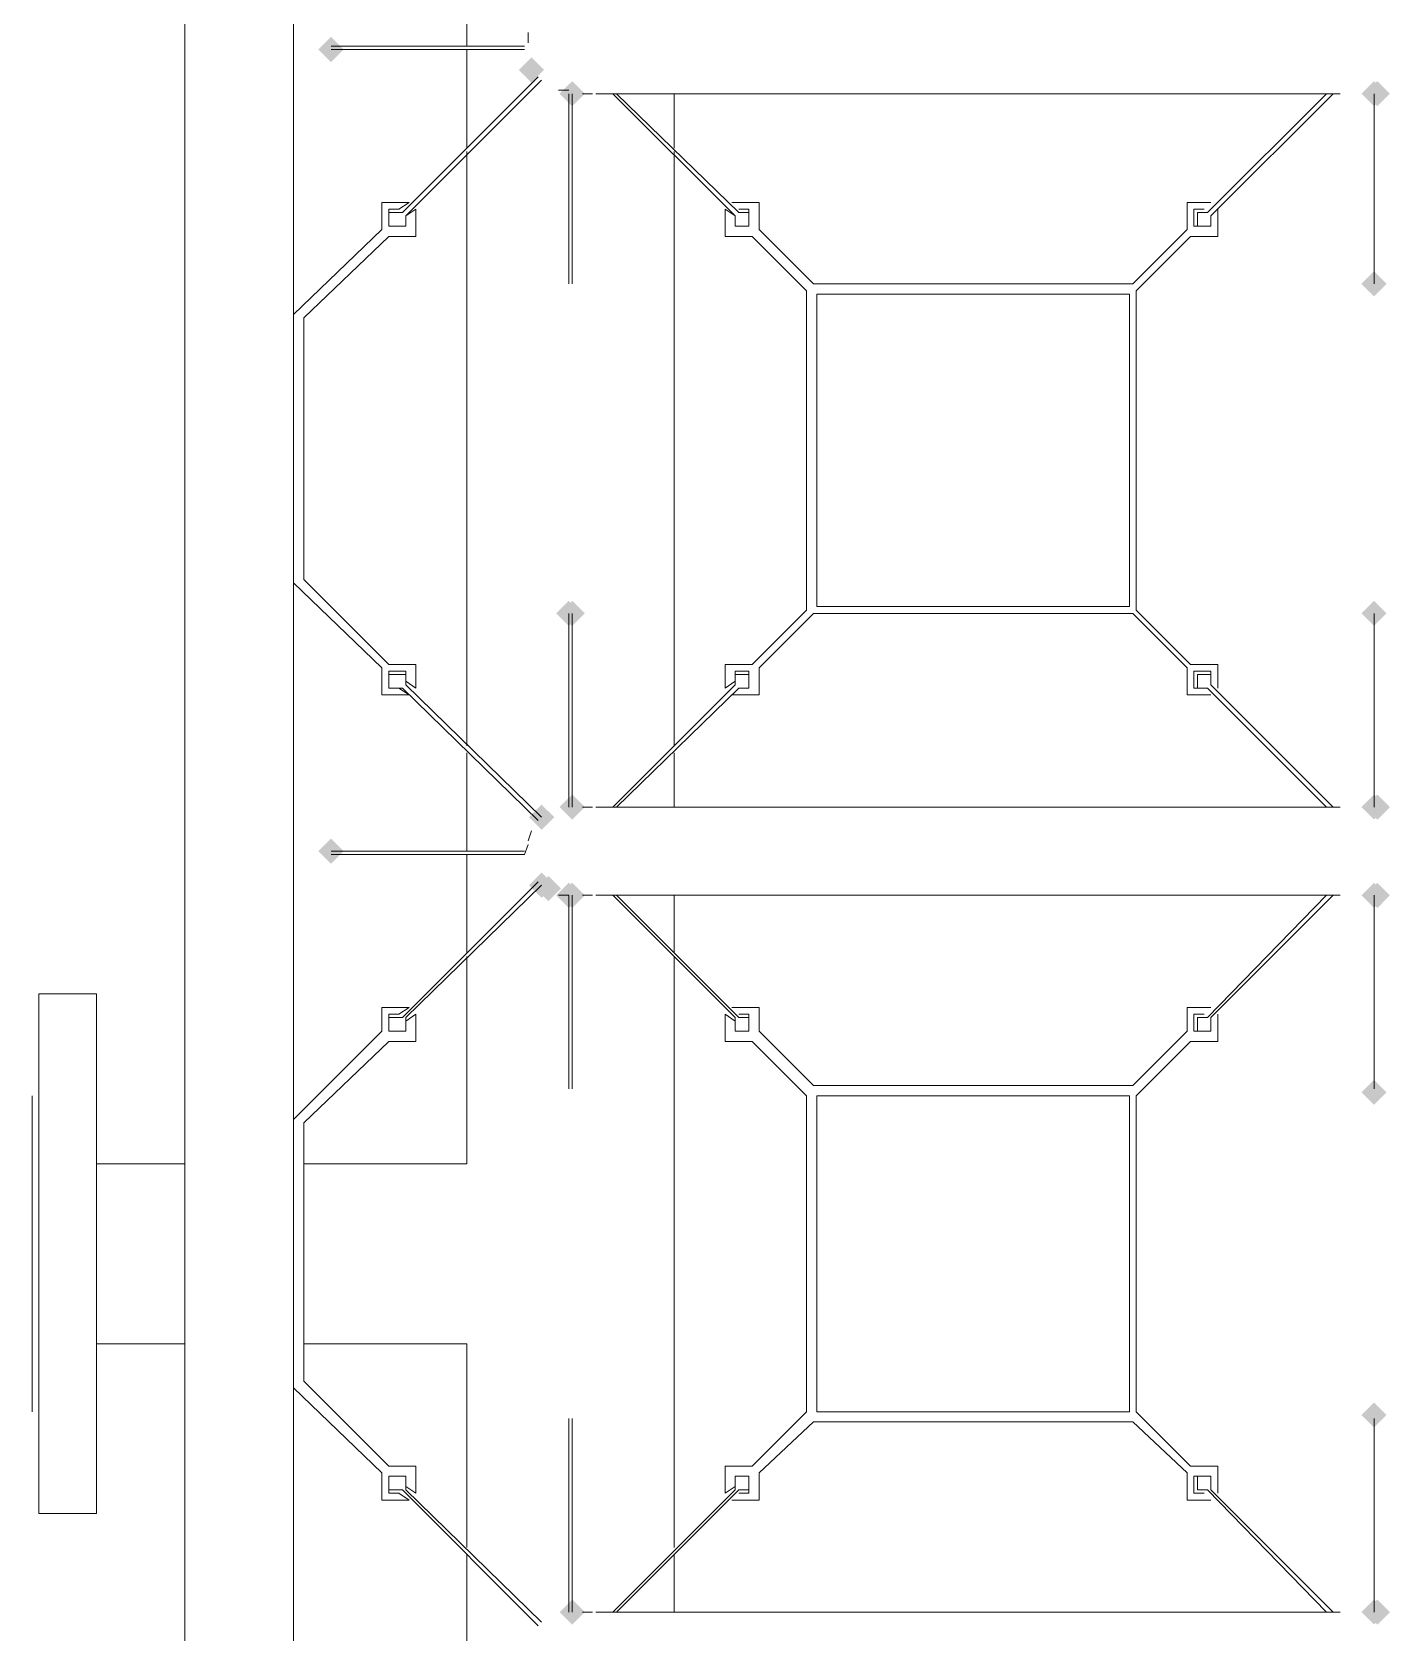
# Model space of a CAD drawing. Header units: millimetres. Extents: x -4415 to 173792, y -78716 to 47289.
# Drawn here: x 45826 to 46255, y -4842 to -4336 of the extents above; entities that cross this region are included whole.
import ezdxf

# ---------------------------------------------------------------- set-up
doc = ezdxf.new("R2010")
doc.units = ezdxf.units.MM

msp = doc.modelspace()

# ---------------------------------------------------------------- hatches: boundary and pattern name
h = msp.add_hatch(color=0)
h.dxf.hatch_style = 2
h.paths.add_polyline_path([(45919.98, -4345.28), (45916.01, -4341.3), (45919.98, -4337.33), (45923.95, -4341.3)])
h = msp.add_hatch(color=0)
h.dxf.hatch_style = 2
h.paths.add_polyline_path([(45983.31, -4351.72), (45979.34, -4347.74), (45983.31, -4343.77), (45987.29, -4347.74)])
h = msp.add_hatch(color=0)
h.dxf.hatch_style = 2
h.paths.add_polyline_path([(45996.2, -4359.23), (45992.22, -4355.26), (45996.2, -4351.29), (46000.17, -4355.26)])
h = msp.add_hatch(color=0)
h.dxf.hatch_style = 2
h.paths.add_polyline_path([(46249.54, -4359.23), (46245.57, -4355.26), (46249.54, -4351.29), (46253.51, -4355.26)])
h = msp.add_hatch(color=0)
h.dxf.hatch_style = 2
h.paths.add_polyline_path([(46250.62, -4359.23), (46246.64, -4355.26), (46250.62, -4351.29), (46254.59, -4355.26)])
h = msp.add_hatch(color=0)
h.dxf.hatch_style = 2
h.paths.add_polyline_path([(46249.54, -4419.35), (46245.57, -4415.37), (46249.54, -4411.4), (46253.51, -4415.37)])
h = msp.add_hatch(color=0)
h.dxf.hatch_style = 2
h.paths.add_polyline_path([(45995.12, -4523.48), (45991.15, -4519.5), (45995.12, -4515.53), (45999.09, -4519.5)])
h = msp.add_hatch(color=0)
h.dxf.hatch_style = 2
h.paths.add_polyline_path([(45996.2, -4523.48), (45992.22, -4519.5), (45996.2, -4515.53), (46000.17, -4519.5)])
h = msp.add_hatch(color=0)
h.dxf.hatch_style = 2
h.paths.add_polyline_path([(46249.54, -4523.48), (46245.57, -4519.5), (46249.54, -4515.53), (46253.51, -4519.5)])
h = msp.add_hatch(color=0)
h.dxf.hatch_style = 2
h.paths.add_polyline_path([(46249.54, -4523.48), (46245.57, -4519.5), (46249.54, -4515.53), (46253.51, -4519.5)])
h = msp.add_hatch(color=0)
h.dxf.hatch_style = 2
h.paths.add_polyline_path([(46249.54, -4523.48), (46245.57, -4519.5), (46249.54, -4515.53), (46253.51, -4519.5)])
h = msp.add_hatch(color=0)
h.dxf.hatch_style = 2
h.paths.add_polyline_path([(45996.2, -4584.67), (45992.22, -4580.69), (45996.2, -4576.72), (46000.17, -4580.69)])
h = msp.add_hatch(color=0)
h.dxf.hatch_style = 2
h.paths.add_polyline_path([(46249.54, -4584.67), (46245.57, -4580.69), (46249.54, -4576.72), (46253.51, -4580.69)])
h = msp.add_hatch(color=0)
h.dxf.hatch_style = 2
h.paths.add_polyline_path([(46250.62, -4584.67), (46246.64, -4580.69), (46250.62, -4576.72), (46254.59, -4580.69)])
h = msp.add_hatch(color=0)
h.dxf.hatch_style = 2
h.paths.add_polyline_path([(45986.53, -4587.89), (45982.56, -4583.91), (45986.53, -4579.94), (45990.51, -4583.91)])
h = msp.add_hatch(color=0)
h.dxf.hatch_style = 2
h.paths.add_polyline_path([(45919.98, -4598.62), (45916.01, -4594.65), (45919.98, -4590.68), (45923.95, -4594.65)])
h = msp.add_hatch(color=0)
h.dxf.hatch_style = 2
h.paths.add_polyline_path([(45919.98, -4598.62), (45916.01, -4594.65), (45919.98, -4590.68), (45923.95, -4594.65)])
h = msp.add_hatch(color=0)
h.dxf.hatch_style = 2
h.paths.add_polyline_path([(45986.53, -4609.36), (45982.56, -4605.38), (45986.53, -4601.41), (45990.51, -4605.38)])
h = msp.add_hatch(color=0)
h.dxf.hatch_style = 2
h.paths.add_polyline_path([(45988.68, -4610.43), (45984.71, -4606.46), (45988.68, -4602.49), (45992.65, -4606.46)])
h = msp.add_hatch(color=0)
h.dxf.hatch_style = 2
h.paths.add_polyline_path([(45995.12, -4612.58), (45991.15, -4608.6), (45995.12, -4604.63), (45999.09, -4608.6)])
h = msp.add_hatch(color=0)
h.dxf.hatch_style = 2
h.paths.add_polyline_path([(45996.2, -4612.58), (45992.22, -4608.6), (45996.2, -4604.63), (46000.17, -4608.6)])
h = msp.add_hatch(color=0)
h.dxf.hatch_style = 2
h.paths.add_polyline_path([(46249.54, -4612.58), (46245.57, -4608.6), (46249.54, -4604.63), (46253.51, -4608.6)])
h = msp.add_hatch(color=0)
h.dxf.hatch_style = 2
h.paths.add_polyline_path([(46250.62, -4612.58), (46246.64, -4608.6), (46250.62, -4604.63), (46254.59, -4608.6)])
h = msp.add_hatch(color=0)
h.dxf.hatch_style = 2
h.paths.add_polyline_path([(46249.54, -4674.84), (46245.57, -4670.87), (46249.54, -4666.89), (46253.51, -4670.87)])
h = msp.add_hatch(color=0)
h.dxf.hatch_style = 2
h.paths.add_polyline_path([(46249.54, -4776.82), (46245.57, -4772.85), (46249.54, -4768.88), (46253.51, -4772.85)])
h = msp.add_hatch(color=0)
h.dxf.hatch_style = 2
h.paths.add_polyline_path([(45996.2, -4839.08), (45992.22, -4835.11), (45996.2, -4831.14), (46000.17, -4835.11)])
h = msp.add_hatch(color=0)
h.dxf.hatch_style = 2
h.paths.add_polyline_path([(46249.54, -4839.08), (46245.57, -4835.11), (46249.54, -4831.14), (46253.51, -4835.11)])
h = msp.add_hatch(color=0)
h.dxf.hatch_style = 2
h.paths.add_polyline_path([(46250.62, -4839.08), (46246.64, -4835.11), (46250.62, -4831.14), (46254.59, -4835.11)])

# ---------------------------------------------------------------- linework, layer by layer
at = {"color": 0, "lineweight": 0}
for points in [[(45873.82, -5479.21), (45873.82, -3964.51)], [(45908.17, -5479.21), (45908.17, -3964.51)], [(45962.92, -4340.23), (45962.92, -4309.1)], [(45919.98, -4340.23), (45981.17, -4340.23)], [(45982.24, -4339.16), (45982.24, -4335.94)], [(45981.17, -4341.3), (45919.98, -4341.3)], [(45962.92, -4372.43), (45962.92, -4341.3)], [(45942.52, -4392.83), (45985.46, -4349.89)], [(45986.53, -4350.96), (45943.59, -4393.9)], [(45995.12, -4354.19), (45991.9, -4354.19)], [(45995.12, -4415.37), (45995.12, -4355.26)], [(45996.2, -4355.26), (45996.2, -4415.37)], [(46002.64, -4355.26), (45999.42, -4355.26)], [(46006.93, -4355.26), (46003.71, -4355.26)], [(46010.15, -4355.26), (46006.93, -4355.26)], [(46047.72, -4393.9), (46009.08, -4355.26)], [(46013.37, -4355.26), (46010.15, -4355.26)], [(46010.15, -4355.26), (46048.8, -4392.83)], [(46016.59, -4355.26), (46013.37, -4355.26)], [(46020.89, -4355.26), (46016.59, -4355.26)], [(46024.11, -4355.26), (46020.89, -4355.26)], [(46029.47, -4355.26), (46024.11, -4355.26)], [(46028.4, -4355.26), (46028.4, -4372.43)], [(46033.77, -4355.26), (46029.47, -4355.26)], [(46039.14, -4355.26), (46033.77, -4355.26)], [(46044.5, -4355.26), (46039.14, -4355.26)], [(46049.87, -4355.26), (46044.5, -4355.26)], [(46055.24, -4355.26), (46049.87, -4355.26)], [(46061.68, -4355.26), (46055.24, -4355.26)], [(46067.05, -4355.26), (46061.68, -4355.26)], [(46073.49, -4355.26), (46067.05, -4355.26)], [(46079.93, -4355.26), (46073.49, -4355.26)], [(46086.37, -4355.26), (46079.93, -4355.26)], [(46092.81, -4355.26), (46086.37, -4355.26)], [(46099.25, -4355.26), (46092.81, -4355.26)], [(46105.69, -4355.26), (46099.25, -4355.26)], [(46113.21, -4355.26), (46105.69, -4355.26)], [(46118.57, -4355.26), (46113.21, -4355.26)], [(46126.09, -4355.26), (46118.57, -4355.26)], [(46132.53, -4355.26), (46126.09, -4355.26)], [(46138.97, -4355.26), (46132.53, -4355.26)], [(46146.49, -4355.26), (46138.97, -4355.26)], [(46152.93, -4355.26), (46146.49, -4355.26)], [(46159.37, -4355.26), (46152.93, -4355.26)], [(46165.81, -4355.26), (46159.37, -4355.26)], [(46172.25, -4355.26), (46165.81, -4355.26)], [(46177.62, -4355.26), (46172.25, -4355.26)], [(46184.06, -4355.26), (46177.62, -4355.26)], [(46190.5, -4355.26), (46184.06, -4355.26)], [(46195.87, -4355.26), (46190.5, -4355.26)], [(46201.23, -4355.26), (46195.87, -4355.26)], [(46196.94, -4392.83), (46234.51, -4355.26)], [(46236.66, -4355.26), (46198.01, -4393.9)], [(46205.53, -4355.26), (46201.23, -4355.26)], [(46210.9, -4355.26), (46205.53, -4355.26)], [(46216.26, -4355.26), (46210.9, -4355.26)], [(46220.56, -4355.26), (46216.26, -4355.26)], [(46224.85, -4355.26), (46220.56, -4355.26)], [(46228.07, -4355.26), (46224.85, -4355.26)], [(46232.37, -4355.26), (46228.07, -4355.26)], [(46235.59, -4355.26), (46232.37, -4355.26)], [(46238.81, -4355.26), (46235.59, -4355.26)], [(46249.54, -4415.37), (46249.54, -4355.26)], [(46249.54, -4355.26), (46249.54, -4415.37)], [(45962.92, -4561.37), (45962.92, -4373.51)], [(46028.4, -4373.51), (46028.4, -4561.37)], [(45944.67, -4389.61), (45936.08, -4389.61)], [(45936.08, -4389.61), (45936.08, -4398.2)], [(45941.45, -4391.76), (45944.67, -4389.61)], [(46046.65, -4389.61), (46055.24, -4389.61)], [(46055.24, -4389.61), (46055.24, -4398.2)], [(46190.5, -4389.61), (46198.01, -4389.61)], [(46190.5, -4398.2), (46190.5, -4389.61)], [(45938.23, -4397.13), (45938.23, -4391.76)], [(45938.23, -4391.76), (45941.45, -4391.76)], [(45938.23, -4392.83), (45942.52, -4392.83)], [(45938.23, -4397.13), (45938.23, -4392.83)], [(45946.82, -4391.76), (45943.59, -4393.9)], [(45943.59, -4393.9), (45943.59, -4397.13)], [(45943.59, -4393.9), (45943.59, -4397.13)], [(45946.82, -4400.35), (45946.82, -4391.76)], [(46044.5, -4391.76), (46047.72, -4393.9)], [(46044.5, -4400.35), (46044.5, -4391.76)], [(46047.72, -4393.9), (46047.72, -4397.13)], [(46047.72, -4397.13), (46047.72, -4393.9)], [(46052.02, -4391.76), (46048.8, -4391.76)], [(46048.8, -4392.83), (46052.02, -4392.83)], [(46052.02, -4397.13), (46052.02, -4391.76)], [(46052.02, -4392.83), (46052.02, -4397.13)], [(46192.65, -4391.76), (46192.65, -4397.13)], [(46195.87, -4391.76), (46192.65, -4391.76)], [(46193.72, -4392.83), (46196.94, -4392.83)], [(46193.72, -4397.13), (46193.72, -4392.83)], [(46198.01, -4397.13), (46198.01, -4393.9)], [(46198.01, -4393.9), (46198.01, -4397.13)], [(46200.16, -4391.76), (46200.16, -4400.35)], [(45936.08, -4398.2), (45908.17, -4425.04)], [(45911.39, -4426.11), (45938.23, -4400.35)], [(45943.59, -4397.13), (45938.23, -4397.13)], [(45943.59, -4397.13), (45938.23, -4397.13)], [(45938.23, -4400.35), (45946.82, -4400.35)], [(46053.09, -4400.35), (46044.5, -4400.35)], [(46047.72, -4397.13), (46052.02, -4397.13)], [(46052.02, -4397.13), (46047.72, -4397.13)], [(46070.27, -4417.52), (46053.09, -4400.35)], [(46055.24, -4398.2), (46072.41, -4415.37)], [(46173.32, -4415.37), (46190.5, -4398.2)], [(46191.57, -4400.35), (46174.4, -4417.52)], [(46200.16, -4400.35), (46191.57, -4400.35)], [(46192.65, -4397.13), (46198.01, -4397.13)], [(46198.01, -4397.13), (46193.72, -4397.13)], [(46072.41, -4415.37), (46173.32, -4415.37)], [(46070.27, -4518.43), (46070.27, -4417.52)], [(46073.49, -4517.36), (46073.49, -4418.6)], [(46073.49, -4418.6), (46172.25, -4418.6)], [(46172.25, -4418.6), (46172.25, -4517.36)], [(46174.4, -4417.52), (46174.4, -4518.43)], [(45908.17, -4425.04), (45908.17, -4509.84)], [(45911.39, -4508.77), (45911.39, -4426.11)], [(45908.17, -4509.84), (45936.08, -4536.68)], [(45938.23, -4535.61), (45911.39, -4508.77)], [(46172.25, -4517.36), (46073.49, -4517.36)], [(45995.12, -4580.69), (45995.12, -4519.5)], [(45996.2, -4519.5), (45996.2, -4580.69)], [(46053.09, -4535.61), (46070.27, -4518.43)], [(46072.41, -4519.5), (46055.24, -4536.68)], [(46173.32, -4519.5), (46072.41, -4519.5)], [(46190.5, -4536.68), (46173.32, -4519.5)], [(46174.4, -4518.43), (46191.57, -4535.61)], [(46249.54, -4519.5), (46249.54, -4580.69)], [(46249.54, -4580.69), (46249.54, -4519.5)], [(45936.08, -4536.68), (45936.08, -4545.27)], [(45946.82, -4535.61), (45938.23, -4535.61)], [(45938.23, -4543.12), (45938.23, -4537.75)], [(45938.23, -4537.75), (45943.59, -4537.75)], [(45943.59, -4537.75), (45943.59, -4540.97)], [(45946.82, -4543.12), (45946.82, -4535.61)], [(46044.5, -4535.61), (46053.09, -4535.61)], [(46044.5, -4543.12), (46044.5, -4535.61)], [(46047.72, -4537.75), (46047.72, -4540.97)], [(46052.02, -4537.75), (46047.72, -4537.75)], [(46052.02, -4543.12), (46052.02, -4537.75)], [(46055.24, -4536.68), (46055.24, -4545.27)], [(46190.5, -4545.27), (46190.5, -4536.68)], [(46191.57, -4535.61), (46200.16, -4535.61)], [(46192.65, -4537.75), (46192.65, -4543.12)], [(46198.01, -4537.75), (46192.65, -4537.75)], [(46198.01, -4540.97), (46198.01, -4537.75)], [(46200.16, -4535.61), (46200.16, -4543.12)], [(45938.23, -4538.83), (45943.59, -4538.83)], [(45938.23, -4543.12), (45938.23, -4538.83)], [(45941.45, -4543.12), (45938.23, -4543.12)], [(45942.52, -4543.12), (45938.23, -4543.12)], [(45944.67, -4545.27), (45941.45, -4543.12)], [(45985.46, -4584.99), (45942.52, -4543.12)], [(45943.59, -4538.83), (45943.59, -4542.05)], [(45943.59, -4540.97), (45946.82, -4543.12)], [(45943.59, -4542.05), (45986.53, -4583.91)], [(46009.08, -4580.69), (46047.72, -4542.05)], [(46048.8, -4543.12), (46010.15, -4580.69)], [(46047.72, -4540.97), (46044.5, -4543.12)], [(46047.72, -4538.83), (46052.02, -4538.83)], [(46047.72, -4542.05), (46047.72, -4538.83)], [(46048.8, -4543.12), (46052.02, -4543.12)], [(46052.02, -4543.12), (46048.8, -4543.12)], [(46052.02, -4538.83), (46052.02, -4543.12)], [(46192.65, -4543.12), (46195.87, -4543.12)], [(46193.72, -4538.83), (46198.01, -4538.83)], [(46193.72, -4543.12), (46193.72, -4538.83)], [(46196.94, -4543.12), (46193.72, -4543.12)], [(46234.51, -4580.69), (46196.94, -4543.12)], [(46198.01, -4538.83), (46198.01, -4542.05)], [(46198.01, -4542.05), (46236.66, -4580.69)], [(45936.08, -4545.27), (45944.67, -4545.27)], [(46055.24, -4545.27), (46046.65, -4545.27)], [(46198.01, -4545.27), (46190.5, -4545.27)], [(45962.92, -4594.65), (45962.92, -4563.52)], [(46028.4, -4563.52), (46028.4, -4580.69)], [(45999.42, -4580.69), (46002.64, -4580.69)], [(46003.71, -4580.69), (46006.93, -4580.69)], [(46006.93, -4580.69), (46010.15, -4580.69)], [(46010.15, -4580.69), (46013.37, -4580.69)], [(46013.37, -4580.69), (46016.59, -4580.69)], [(46016.59, -4580.69), (46020.89, -4580.69)], [(46020.89, -4580.69), (46024.11, -4580.69)], [(46024.11, -4580.69), (46029.47, -4580.69)], [(46029.47, -4580.69), (46033.77, -4580.69)], [(46033.77, -4580.69), (46039.14, -4580.69)], [(46039.14, -4580.69), (46044.5, -4580.69)], [(46044.5, -4580.69), (46049.87, -4580.69)], [(46049.87, -4580.69), (46055.24, -4580.69)], [(46055.24, -4580.69), (46061.68, -4580.69)], [(46061.68, -4580.69), (46067.05, -4580.69)], [(46067.05, -4580.69), (46073.49, -4580.69)], [(46073.49, -4580.69), (46079.93, -4580.69)], [(46079.93, -4580.69), (46086.37, -4580.69)], [(46086.37, -4580.69), (46092.81, -4580.69)], [(46092.81, -4580.69), (46099.25, -4580.69)], [(46099.25, -4580.69), (46105.69, -4580.69)], [(46105.69, -4580.69), (46113.21, -4580.69)], [(46113.21, -4580.69), (46118.57, -4580.69)], [(46118.57, -4580.69), (46126.09, -4580.69)], [(46126.09, -4580.69), (46132.53, -4580.69)], [(46132.53, -4580.69), (46138.97, -4580.69)], [(46138.97, -4580.69), (46146.49, -4580.69)], [(46146.49, -4580.69), (46152.93, -4580.69)], [(46152.93, -4580.69), (46159.37, -4580.69)], [(46159.37, -4580.69), (46165.81, -4580.69)], [(46165.81, -4580.69), (46172.25, -4580.69)], [(46172.25, -4580.69), (46177.62, -4580.69)], [(46177.62, -4580.69), (46184.06, -4580.69)], [(46184.06, -4580.69), (46190.5, -4580.69)], [(46190.5, -4580.69), (46195.87, -4580.69)], [(46195.87, -4580.69), (46201.23, -4580.69)], [(46201.23, -4580.69), (46205.53, -4580.69)], [(46205.53, -4580.69), (46210.9, -4580.69)], [(46210.9, -4580.69), (46216.26, -4580.69)], [(46216.26, -4580.69), (46220.56, -4580.69)], [(46220.56, -4580.69), (46224.85, -4580.69)], [(46224.85, -4580.69), (46228.07, -4580.69)], [(46228.07, -4580.69), (46232.37, -4580.69)], [(46232.37, -4580.69), (46235.59, -4580.69)], [(46235.59, -4580.69), (46238.81, -4580.69)], [(45982.24, -4591.43), (45983.31, -4588.21)], [(45981.17, -4595.72), (45982.24, -4592.5)], [(45919.98, -4594.65), (45981.17, -4594.65)], [(45981.17, -4595.72), (45919.98, -4595.72)], [(45962.92, -4626.85), (45962.92, -4595.72)], [(45942.52, -4647.25), (45985.46, -4604.31)], [(45986.53, -4605.38), (45943.59, -4647.25)], [(45995.12, -4608.6), (45991.9, -4608.6)], [(45995.12, -4669.79), (45995.12, -4608.6)], [(45996.2, -4608.6), (45996.2, -4669.79)], [(46002.64, -4608.6), (45999.42, -4608.6)], [(46006.93, -4608.6), (46003.71, -4608.6)], [(46010.15, -4608.6), (46006.93, -4608.6)], [(46047.72, -4647.25), (46009.08, -4608.6)], [(46013.37, -4608.6), (46010.15, -4608.6)], [(46010.15, -4608.6), (46048.8, -4647.25)], [(46016.59, -4608.6), (46013.37, -4608.6)], [(46020.89, -4608.6), (46016.59, -4608.6)], [(46024.11, -4608.6), (46020.89, -4608.6)], [(46029.47, -4608.6), (46024.11, -4608.6)], [(46028.4, -4608.6), (46028.4, -4626.85)], [(46033.77, -4608.6), (46029.47, -4608.6)], [(46039.14, -4608.6), (46033.77, -4608.6)], [(46044.5, -4608.6), (46039.14, -4608.6)], [(46049.87, -4608.6), (46044.5, -4608.6)], [(46055.24, -4608.6), (46049.87, -4608.6)], [(46061.68, -4608.6), (46055.24, -4608.6)], [(46067.05, -4608.6), (46061.68, -4608.6)], [(46073.49, -4608.6), (46067.05, -4608.6)], [(46079.93, -4608.6), (46073.49, -4608.6)], [(46086.37, -4608.6), (46079.93, -4608.6)], [(46092.81, -4608.6), (46086.37, -4608.6)], [(46099.25, -4608.6), (46092.81, -4608.6)], [(46105.69, -4608.6), (46099.25, -4608.6)], [(46113.21, -4608.6), (46105.69, -4608.6)], [(46118.57, -4608.6), (46113.21, -4608.6)], [(46126.09, -4608.6), (46118.57, -4608.6)], [(46132.53, -4608.6), (46126.09, -4608.6)], [(46138.97, -4608.6), (46132.53, -4608.6)], [(46146.49, -4608.6), (46138.97, -4608.6)], [(46152.93, -4608.6), (46146.49, -4608.6)], [(46159.37, -4608.6), (46152.93, -4608.6)], [(46165.81, -4608.6), (46159.37, -4608.6)], [(46172.25, -4608.6), (46165.81, -4608.6)], [(46177.62, -4608.6), (46172.25, -4608.6)], [(46184.06, -4608.6), (46177.62, -4608.6)], [(46190.5, -4608.6), (46184.06, -4608.6)], [(46195.87, -4608.6), (46190.5, -4608.6)], [(46201.23, -4608.6), (46195.87, -4608.6)], [(46196.94, -4647.25), (46234.51, -4608.6)], [(46236.66, -4608.6), (46198.01, -4647.25)], [(46205.53, -4608.6), (46201.23, -4608.6)], [(46210.9, -4608.6), (46205.53, -4608.6)], [(46216.26, -4608.6), (46210.9, -4608.6)], [(46220.56, -4608.6), (46216.26, -4608.6)], [(46224.85, -4608.6), (46220.56, -4608.6)], [(46228.07, -4608.6), (46224.85, -4608.6)], [(46232.37, -4608.6), (46228.07, -4608.6)], [(46235.59, -4608.6), (46232.37, -4608.6)], [(46238.81, -4608.6), (46235.59, -4608.6)], [(46249.54, -4669.79), (46249.54, -4608.6)], [(46249.54, -4608.6), (46249.54, -4669.79)], [(45962.92, -4693.41), (45962.92, -4627.93)], [(46028.4, -4627.93), (46028.4, -4814.72)], [(45827.66, -4639.74), (45845.91, -4639.74)], [(45827.66, -4639.74), (45827.66, -4721.32)], [(45845.91, -4639.74), (45845.91, -4803.98)], [(45944.67, -4644.03), (45936.08, -4644.03)], [(45936.08, -4644.03), (45936.08, -4651.54)], [(45941.45, -4646.18), (45944.67, -4644.03)], [(46046.65, -4644.03), (46055.24, -4644.03)], [(46055.24, -4644.03), (46055.24, -4651.54)], [(46190.5, -4644.03), (46198.01, -4644.03)], [(46190.5, -4651.54), (46190.5, -4644.03)], [(45938.23, -4651.54), (45938.23, -4646.18)], [(45938.23, -4646.18), (45941.45, -4646.18)], [(45938.23, -4647.25), (45942.52, -4647.25)], [(45938.23, -4651.54), (45938.23, -4647.25)], [(45946.82, -4646.18), (45943.59, -4648.32)], [(45943.59, -4647.25), (45943.59, -4651.54)], [(45943.59, -4648.32), (45943.59, -4651.54)], [(45946.82, -4654.76), (45946.82, -4646.18)], [(46044.5, -4646.18), (46047.72, -4648.32)], [(46044.5, -4654.76), (46044.5, -4646.18)], [(46047.72, -4651.54), (46047.72, -4647.25)], [(46047.72, -4648.32), (46047.72, -4651.54)], [(46052.02, -4646.18), (46048.8, -4646.18)], [(46048.8, -4647.25), (46052.02, -4647.25)], [(46052.02, -4651.54), (46052.02, -4646.18)], [(46052.02, -4647.25), (46052.02, -4651.54)], [(46192.65, -4646.18), (46192.65, -4651.54)], [(46195.87, -4646.18), (46192.65, -4646.18)], [(46193.72, -4647.25), (46196.94, -4647.25)], [(46193.72, -4651.54), (46193.72, -4647.25)], [(46198.01, -4647.25), (46198.01, -4651.54)], [(46198.01, -4651.54), (46198.01, -4648.32)], [(46200.16, -4646.18), (46200.16, -4654.76)], [(45936.08, -4651.54), (45908.17, -4679.45)], [(45943.59, -4651.54), (45938.23, -4651.54)], [(45943.59, -4651.54), (45938.23, -4651.54)], [(46047.72, -4651.54), (46052.02, -4651.54)], [(46052.02, -4651.54), (46047.72, -4651.54)], [(46055.24, -4651.54), (46072.41, -4668.72)], [(46173.32, -4668.72), (46190.5, -4651.54)], [(46192.65, -4651.54), (46198.01, -4651.54)], [(46198.01, -4651.54), (46193.72, -4651.54)], [(45911.39, -4680.53), (45938.23, -4654.76)], [(45938.23, -4654.76), (45946.82, -4654.76)], [(46053.09, -4654.76), (46044.5, -4654.76)], [(46070.27, -4671.94), (46053.09, -4654.76)], [(46191.57, -4654.76), (46174.4, -4671.94)], [(46200.16, -4654.76), (46191.57, -4654.76)], [(46072.41, -4668.72), (46173.32, -4668.72)], [(45825.51, -4671.94), (45825.51, -4771.78)], [(46070.27, -4771.78), (46070.27, -4671.94)], [(46073.49, -4771.78), (46073.49, -4671.94)], [(46073.49, -4671.94), (46172.25, -4671.94)], [(46172.25, -4671.94), (46172.25, -4771.78)], [(46174.4, -4671.94), (46174.4, -4771.78)], [(45908.17, -4679.45), (45908.17, -4764.26)], [(45911.39, -4762.11), (45911.39, -4680.53)], [(45845.91, -4693.41), (45873.82, -4693.41)], [(45911.39, -4693.41), (45962.92, -4693.41)], [(45827.66, -4803.98), (45827.66, -4721.32)], [(45873.82, -4750.31), (45845.91, -4750.31)], [(45962.92, -4750.31), (45911.39, -4750.31)], [(45962.92, -4814.72), (45962.92, -4750.31)], [(45908.17, -4764.26), (45936.08, -4791.1)], [(45938.23, -4788.95), (45911.39, -4762.11)], [(45995.12, -4835.11), (45995.12, -4773.92)], [(45996.2, -4773.92), (45996.2, -4835.11)], [(46053.09, -4788.95), (46070.27, -4771.78)], [(46072.41, -4775), (46055.24, -4791.1)], [(46173.32, -4775), (46072.41, -4775)], [(46172.25, -4771.78), (46073.49, -4771.78)], [(46190.5, -4791.1), (46173.32, -4775)], [(46174.4, -4771.78), (46191.57, -4788.95)], [(46249.54, -4773.92), (46249.54, -4835.11)], [(46249.54, -4835.11), (46249.54, -4773.92)], [(45936.08, -4791.1), (45936.08, -4799.69)], [(45946.82, -4788.95), (45938.23, -4788.95)], [(45946.82, -4797.54), (45946.82, -4788.95)], [(46044.5, -4788.95), (46053.09, -4788.95)], [(46044.5, -4797.54), (46044.5, -4788.95)], [(46055.24, -4791.1), (46055.24, -4799.69)], [(46190.5, -4799.69), (46190.5, -4791.1)], [(46191.57, -4788.95), (46200.16, -4788.95)], [(46200.16, -4788.95), (46200.16, -4797.54)], [(45938.23, -4797.54), (45938.23, -4792.17)], [(45938.23, -4792.17), (45943.59, -4792.17)], [(45938.23, -4792.17), (45943.59, -4792.17)], [(45938.23, -4796.47), (45938.23, -4792.17)], [(45943.59, -4792.17), (45943.59, -4795.39)], [(45943.59, -4792.17), (45943.59, -4796.47)], [(45943.59, -4795.39), (45946.82, -4797.54)], [(46047.72, -4795.39), (46044.5, -4797.54)], [(46047.72, -4792.17), (46047.72, -4795.39)], [(46052.02, -4792.17), (46047.72, -4792.17)], [(46047.72, -4792.17), (46052.02, -4792.17)], [(46047.72, -4796.47), (46047.72, -4792.17)], [(46052.02, -4797.54), (46052.02, -4792.17)], [(46052.02, -4792.17), (46052.02, -4796.47)], [(46192.65, -4792.17), (46192.65, -4797.54)], [(46198.01, -4792.17), (46192.65, -4792.17)], [(46193.72, -4792.17), (46198.01, -4792.17)], [(46193.72, -4796.47), (46193.72, -4792.17)], [(46198.01, -4795.39), (46198.01, -4792.17)], [(46198.01, -4792.17), (46198.01, -4796.47)], [(45936.08, -4799.69), (45944.67, -4799.69)], [(45942.52, -4796.47), (45938.23, -4796.47)], [(45941.45, -4797.54), (45938.23, -4797.54)], [(45944.67, -4799.69), (45941.45, -4797.54)], [(45985.46, -4839.41), (45942.52, -4796.47)], [(45943.59, -4796.47), (45986.53, -4838.33)], [(46009.08, -4835.11), (46047.72, -4796.47)], [(46048.8, -4796.47), (46010.15, -4835.11)], [(46055.24, -4799.69), (46046.65, -4799.69)], [(46052.02, -4796.47), (46048.8, -4796.47)], [(46048.8, -4797.54), (46052.02, -4797.54)], [(46198.01, -4799.69), (46190.5, -4799.69)], [(46192.65, -4797.54), (46195.87, -4797.54)], [(46196.94, -4796.47), (46193.72, -4796.47)], [(46234.51, -4835.11), (46196.94, -4796.47)], [(46198.01, -4796.47), (46236.66, -4835.11)], [(45845.91, -4803.98), (45827.66, -4803.98)], [(45962.92, -4847.99), (45962.92, -4816.86)], [(46028.4, -4816.86), (46028.4, -4835.11)], [(45999.42, -4835.11), (46002.64, -4835.11)], [(46003.71, -4835.11), (46006.93, -4835.11)], [(46006.93, -4835.11), (46010.15, -4835.11)], [(46010.15, -4835.11), (46013.37, -4835.11)], [(46013.37, -4835.11), (46016.59, -4835.11)], [(46016.59, -4835.11), (46020.89, -4835.11)], [(46020.89, -4835.11), (46024.11, -4835.11)], [(46024.11, -4835.11), (46029.47, -4835.11)], [(46029.47, -4835.11), (46033.77, -4835.11)], [(46033.77, -4835.11), (46039.14, -4835.11)], [(46039.14, -4835.11), (46044.5, -4835.11)], [(46044.5, -4835.11), (46049.87, -4835.11)], [(46049.87, -4835.11), (46055.24, -4835.11)], [(46055.24, -4835.11), (46061.68, -4835.11)], [(46061.68, -4835.11), (46067.05, -4835.11)], [(46067.05, -4835.11), (46073.49, -4835.11)], [(46073.49, -4835.11), (46079.93, -4835.11)], [(46079.93, -4835.11), (46086.37, -4835.11)], [(46086.37, -4835.11), (46092.81, -4835.11)], [(46092.81, -4835.11), (46099.25, -4835.11)], [(46099.25, -4835.11), (46105.69, -4835.11)], [(46105.69, -4835.11), (46113.21, -4835.11)], [(46113.21, -4835.11), (46118.57, -4835.11)], [(46118.57, -4835.11), (46126.09, -4835.11)], [(46126.09, -4835.11), (46132.53, -4835.11)], [(46132.53, -4835.11), (46138.97, -4835.11)], [(46138.97, -4835.11), (46146.49, -4835.11)], [(46146.49, -4835.11), (46152.93, -4835.11)], [(46152.93, -4835.11), (46159.37, -4835.11)], [(46159.37, -4835.11), (46165.81, -4835.11)], [(46165.81, -4835.11), (46172.25, -4835.11)], [(46172.25, -4835.11), (46177.62, -4835.11)], [(46177.62, -4835.11), (46184.06, -4835.11)], [(46184.06, -4835.11), (46190.5, -4835.11)], [(46190.5, -4835.11), (46195.87, -4835.11)], [(46195.87, -4835.11), (46201.23, -4835.11)], [(46201.23, -4835.11), (46205.53, -4835.11)], [(46205.53, -4835.11), (46210.9, -4835.11)], [(46210.9, -4835.11), (46216.26, -4835.11)], [(46216.26, -4835.11), (46220.56, -4835.11)], [(46220.56, -4835.11), (46224.85, -4835.11)], [(46224.85, -4835.11), (46228.07, -4835.11)], [(46228.07, -4835.11), (46232.37, -4835.11)], [(46232.37, -4835.11), (46235.59, -4835.11)], [(46235.59, -4835.11), (46238.81, -4835.11)]]:
    msp.add_lwpolyline(points, dxfattribs=at)

doc.saveas('drawing.dxf')
